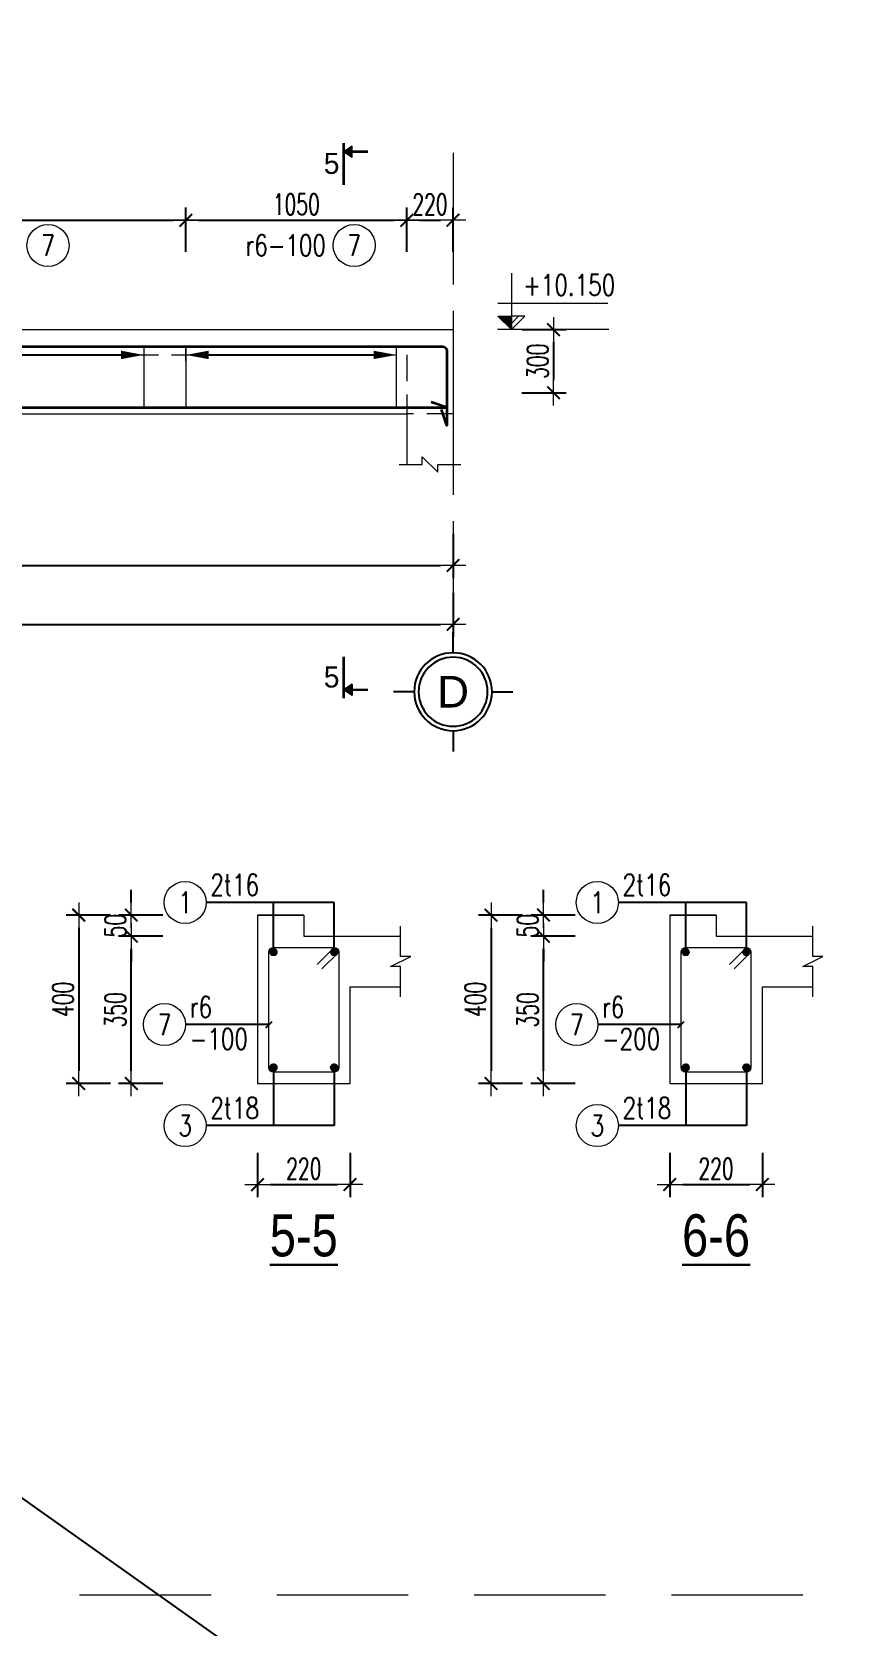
# Model space of a CAD drawing. Header units: millimetres. Extents: x -529861 to -223882, y -171969 to 61504.
# Drawn here: x -373098 to -369177, y -89836 to -82263 of the extents above; entities that cross this region are included whole.
import ezdxf
from ezdxf.enums import TextEntityAlignment as Align

# ---------------------------------------------------------------- set-up
doc = ezdxf.new("R2010")
doc.units = ezdxf.units.MM
doc.header["$LTSCALE"] = 5000
doc.linetypes.add('CENTER', pattern=[2, 1.25, -0.25, 0.25, -0.25])
doc.linetypes.add('HIDDEN', pattern=[0.375, 0.25, -0.125])
doc.layers.get('Defpoints').update_dxf_attribs({"color": 143})
for name, color, linetype, lineweight in [('dim', 8, 'Continuous', 18), ('kata_dim', 8, 'Continuous', 15), ('kata_grid', 8, 'CENTER', 5), ('kata_net khuat', 9, 'HIDDEN', 5), ('kata_net manh', 8, 'Continuous', 5), ('kata_net thay', 4, 'Continuous', 20), ('kata_text', 7, 'Continuous', 30), ('kata_thep chu', 1, 'Continuous', 35), ('kata_thep dai', 220, 'Continuous', 20), ('S-dims', 8, 'Continuous', 18)]:
    doc.layers.add(name, color=color, linetype=linetype, lineweight=lineweight)
doc.layers.add('KCS_Plotter', color=11, linetype='Continuous', plot=False)
doc.layers.add('text', color=255, linetype='Continuous')
doc.styles.add('AVANH', font='')
doc.styles.add('General text 1', font='')
doc.styles.add('kata_text', font='arial.ttf', dxfattribs={"width": 0.8})
doc.styles.add('vnsimpli', font='vnsimli.shx', dxfattribs={"width": 0.65})
doc.styles.get('AVANH').set_extended_font_data('.VnArialH')
doc.styles.get('General text 1').set_extended_font_data('.VnAvantH')
doc.dimstyles.new('kata_dim_20', dxfattribs={"dimscale": 20, "dimtxt": 2.5, "dimasz": 1.5, "dimexe": 1.5, "dimexo": 2.5, "dimtad": 1, "dimdec": 0, "dimzin": 0, "dimdsep": 46, "dimtxsty": 'vnsimpli', "dimblk": 'kata_block_ArchTick', "dimcen": 0.09, "dimdle": 1.2, "dimclrd": 8, "dimclre": 8, "dimclrt": 3, "dimadec": 0, "dimazin": 0, "dimtfac": 1, "dimtdec": 0, "dimtix": 1, "dimtofl": 0, "dimtmove": 0, "dimatfit": 3, "dimfxl": 3.75, "dimfxlon": 1, "dimtolj": 1, "dimtzin": 0, "dimarcsym": 0})
doc.dimstyles.new('kata_dim_40', dxfattribs={"dimscale": 40, "dimtxt": 2.5, "dimasz": 1.5, "dimexe": 1.5, "dimexo": 2.5, "dimtad": 1, "dimdec": 0, "dimzin": 0, "dimdsep": 46, "dimtxsty": 'vnsimpli', "dimblk": 'kata_block_ArchTick', "dimcen": 0.09, "dimdle": 1.2, "dimclrd": 8, "dimclre": 8, "dimclrt": 3, "dimadec": 0, "dimazin": 0, "dimtfac": 1, "dimtdec": 0, "dimtix": 1, "dimtofl": 0, "dimtmove": 0, "dimatfit": 3, "dimfxl": 3.75, "dimfxlon": 1, "dimtolj": 1, "dimtzin": 0, "dimarcsym": 0})
doc.dimstyles.new('kata_rai_thep', dxfattribs={"dimtxt": 2, "dimasz": 1, "dimexe": 0, "dimexo": 0, "dimtad": 1, "dimdec": 0, "dimzin": 12, "dimdsep": 46, "dimtxsty": 'kata_text', "dimblk": 'kata_block_RUNTIC', "dimcen": 0, "dimse1": 1, "dimse2": 1, "dimclrd": 6, "dimclre": 6, "dimclrt": 7, "dimadec": 0, "dimazin": 3, "dimtfac": 1, "dimtdec": 0, "dimtmove": 2, "dimatfit": 3, "dimldrblk": 'kata_block_LEADERTIC', "dimfxl": 1, "dimtolj": 1, "dimtzin": 0, "dimlwd": -1, "dimlwe": -1, "dimarcsym": 0})

# ---------------------------------------------------------------- blocks, each defined once
blk = doc.blocks.new('kata_block_ArchTick')
at = {"color": 8}
blk.add_line((1, 0), (-1, 0), dxfattribs=at)
at = {"color": 8, "const_width": 0.15}
blk.add_lwpolyline([(-0.5, -0.5), (0.5, 0.5)], dxfattribs=at)
blk = doc.blocks.new('*D701')
at = {"layer": 'Defpoints', "color": 0, "linetype": 'ByBlock', "ltscale": 1500, "transparency": 16777216}
for p in [(-371096.2312034661, -83157.40010638915), (-371316.2312034661, -83677.40010638915), (-371096.2312034661, -83677.40010638915)]:
    blk.add_point(p, dxfattribs=at)
at = {"layer": 'kata_dim', "color": 8, "linetype": 'ByBlock', "lineweight": -2, "ltscale": 1500, "transparency": 16777216}
for p, q in [((-371316.2312034661, -83307.40010638915), (-371316.2312034661, -83097.40010638915)), ((-371096.2312034661, -83307.40010638915), (-371096.2312034661, -83097.40010638915)), ((-371256.2312034661, -83157.40010638915), (-371156.2312034661, -83157.40010638915))]:
    blk.add_line(p, q, dxfattribs=at)
at = {"layer": 'kata_dim', "color": 8, "linetype": 'ByBlock', "lineweight": -2, "ltscale": 1500, "transparency": 16777216, "xscale": 60, "yscale": 60, "zscale": 60, "rotation": 180}
blk.add_blockref('kata_block_ArchTick', (-371316.2312034661, -83157.40010638915), dxfattribs=at)
at = {"layer": 'kata_dim', "color": 8, "linetype": 'ByBlock', "lineweight": -2, "ltscale": 1500, "transparency": 16777216, "xscale": 60, "yscale": 60, "zscale": 60}
blk.add_blockref('kata_block_ArchTick', (-371096.2312034661, -83157.40010638915), dxfattribs=at)
at = {"layer": 'kata_dim', "color": 3, "linetype": 'ByBlock', "ltscale": 1500, "transparency": 16777216, "insert": (-371206.2312034661, -83082.40010638915), "char_height": 100, "attachment_point": 5, "style": 'vnsimpli'}
blk.add_mtext('\\A1;220', dxfattribs=at)
blk = doc.blocks.new('*D703')
at = {"layer": 'Defpoints', "color": 0, "linetype": 'ByBlock', "ltscale": 1500, "transparency": 16777216}
for p in [(-372366.2312034661, -83157.40010638915), (-374276.2312034661, -83677.40010638915), (-372366.2312034661, -83677.40010638915)]:
    blk.add_point(p, dxfattribs=at)
at = {"layer": 'kata_dim', "color": 8, "linetype": 'ByBlock', "lineweight": -2, "ltscale": 1500, "transparency": 16777216}
for p, q in [((-374276.2312034661, -83307.40010638915), (-374276.2312034661, -83097.40010638915)), ((-372366.2312034661, -83307.40010638915), (-372366.2312034661, -83097.40010638915)), ((-374216.2312034661, -83157.40010638915), (-372426.2312034661, -83157.40010638915))]:
    blk.add_line(p, q, dxfattribs=at)
at = {"layer": 'kata_dim', "color": 8, "linetype": 'ByBlock', "lineweight": -2, "ltscale": 1500, "transparency": 16777216, "xscale": 60, "yscale": 60, "zscale": 60, "rotation": 180}
blk.add_blockref('kata_block_ArchTick', (-374276.2312034661, -83157.40010638915), dxfattribs=at)
at = {"layer": 'kata_dim', "color": 8, "linetype": 'ByBlock', "lineweight": -2, "ltscale": 1500, "transparency": 16777216, "xscale": 60, "yscale": 60, "zscale": 60}
blk.add_blockref('kata_block_ArchTick', (-372366.2312034661, -83157.40010638915), dxfattribs=at)
at = {"layer": 'kata_dim', "color": 3, "linetype": 'ByBlock', "ltscale": 1500, "transparency": 16777216, "insert": (-373321.2312034661, -83082.40010638915), "char_height": 100, "attachment_point": 5, "style": 'vnsimpli'}
blk.add_mtext('\\A1;1910', dxfattribs=at)
blk = doc.blocks.new('*D704')
at = {"layer": 'Defpoints', "color": 0, "linetype": 'ByBlock', "ltscale": 1500, "transparency": 16777216}
for p in [(-371316.2312034661, -83157.40010638915), (-372366.2312034661, -83677.40010638915), (-371316.2312034661, -83677.40010638915)]:
    blk.add_point(p, dxfattribs=at)
at = {"layer": 'kata_dim', "color": 8, "linetype": 'ByBlock', "lineweight": -2, "ltscale": 1500, "transparency": 16777216}
for p, q in [((-372366.2312034661, -83307.40010638915), (-372366.2312034661, -83097.40010638915)), ((-371316.2312034661, -83307.40010638915), (-371316.2312034661, -83097.40010638915)), ((-372306.2312034661, -83157.40010638915), (-371376.2312034661, -83157.40010638915))]:
    blk.add_line(p, q, dxfattribs=at)
at = {"layer": 'kata_dim', "color": 8, "linetype": 'ByBlock', "lineweight": -2, "ltscale": 1500, "transparency": 16777216, "xscale": 60, "yscale": 60, "zscale": 60, "rotation": 180}
blk.add_blockref('kata_block_ArchTick', (-372366.2312034661, -83157.40010638915), dxfattribs=at)
at = {"layer": 'kata_dim', "color": 8, "linetype": 'ByBlock', "lineweight": -2, "ltscale": 1500, "transparency": 16777216, "xscale": 60, "yscale": 60, "zscale": 60}
blk.add_blockref('kata_block_ArchTick', (-371316.2312034661, -83157.40010638915), dxfattribs=at)
at = {"layer": 'kata_dim', "color": 3, "linetype": 'ByBlock', "ltscale": 1500, "transparency": 16777216, "insert": (-371841.2312034661, -83082.40010638915), "char_height": 100, "attachment_point": 5, "style": 'vnsimpli'}
blk.add_mtext('\\A1;1050', dxfattribs=at)
blk = doc.blocks.new('*D705')
at = {"layer": 'Defpoints', "color": 0, "linetype": 'ByBlock', "ltscale": 1500, "transparency": 16777216}
for p in [(-370889.5815030155, -83677.40010638918), (-370889.5815030155, -83977.40010638918), (-370619.2535190392, -83977.40010638918)]:
    blk.add_point(p, dxfattribs=at)
at = {"layer": 'kata_dim', "color": 8, "linetype": 'ByBlock', "lineweight": -2, "ltscale": 1500, "transparency": 16777216}
for p, q in [((-370769.2535190392, -83677.40010638918), (-370559.2535190392, -83677.40010638918)), ((-370619.2535190392, -83737.40010638918), (-370619.2535190392, -83917.40010638918)), ((-370769.2535190392, -83977.40010638918), (-370559.2535190392, -83977.40010638918))]:
    blk.add_line(p, q, dxfattribs=at)
at = {"layer": 'kata_dim', "color": 8, "linetype": 'ByBlock', "lineweight": -2, "ltscale": 1500, "transparency": 16777216, "xscale": 60, "yscale": 60, "zscale": 60}
for p, rotation in [((-370619.2535190392, -83677.40010638918), 90), ((-370619.2535190392, -83977.40010638918), 270)]:
    blk.add_blockref('kata_block_ArchTick', p, dxfattribs=dict(at, rotation=rotation))
at = {"layer": 'kata_dim', "color": 3, "linetype": 'ByBlock', "ltscale": 1500, "transparency": 16777216, "insert": (-370694.2535190391, -83827.40010638905), "char_height": 100, "attachment_point": 5, "rotation": 90, "style": 'vnsimpli'}
blk.add_mtext('\\A1;300', dxfattribs=at)
blk = doc.blocks.new('kata_block_CT')
at = {"layer": 'S-dims', "linetype": 'ByBlock', "ltscale": 1500}
blk.add_hatch(color=256, dxfattribs=at).paths.add_polyline_path([(-1.818989403545856e-12, 1.596954857557193), (-1.612010908635057, 1.596954857557193), (-1.818989403545856e-12, -4.547473508864641e-13)])
h = blk.add_hatch(dxfattribs=at)
h.set_pattern_fill('ANSI31', color=256, scale=1.406250541793835, style=0)
h.set_pattern_definition([(45.00000000000001, (-1.818989403545856e-12, 5.002220859751105e-12), (-3.157122508925225, 3.157122508925225), [])])
h.paths.add_polyline_path([(-1.818989403545856e-12, 1.596954857557193), (-1.818989403545856e-12, -4.547473508864641e-13), (1.612010908922457, 1.596954857557193)])
for p, q in [((-1.592704896860596, 3.140833880479022), (11.46947077315235, 3.140833880479022)), ((11.56125648125999, 5.002220859751105e-12), (-1.638695725139769, 5.002220859751105e-12))]:
    blk.add_line(p, q, dxfattribs=at)
for points in [[(-1.818989403545856e-12, 6.694950748643805), (-1.818989403545856e-12, -4.547473508864641e-13)], [(-1.818989403545856e-12, -4.547473508864641e-13), (-1.612010908635057, 1.596954857557193), (-1.818989403545856e-12, 1.596954857557193)], [(-1.818989403545856e-12, -4.547473508864641e-13), (1.612010908922457, 1.596954857557193), (-1.818989403545856e-12, 1.596954857557193)]]:
    blk.add_lwpolyline(points, dxfattribs=at)
at = {"layer": 'S-dims', "color": 3, "style": 'vnsimpli', "width": 0.75}
blk.add_attdef('CT', (1.409564409344966, 4.068271311703484), '', height=2.5, dxfattribs=at)
blk = doc.blocks.new('*D707')
at = {"layer": 'Defpoints', "color": 0, "linetype": 'ByBlock', "ltscale": 1500, "transparency": 16777216}
for p in [(-381796.2312034661, -84077.40010638915), (-371096.2312034661, -84118.59873695062), (-371096.2312034661, -85077.40010638915)]:
    blk.add_point(p, dxfattribs=at)
at = {"layer": 'kata_dim', "color": 8, "linetype": 'ByBlock', "lineweight": -2, "ltscale": 1500, "transparency": 16777216}
for p, q in [((-381796.2312034661, -84927.40010638915), (-381796.2312034661, -85137.40010638915)), ((-371096.2312034661, -84927.40010638915), (-371096.2312034661, -85137.40010638915)), ((-381736.2312034661, -85077.40010638915), (-371156.2312034661, -85077.40010638915))]:
    blk.add_line(p, q, dxfattribs=at)
at = {"layer": 'kata_dim', "color": 8, "linetype": 'ByBlock', "lineweight": -2, "ltscale": 1500, "transparency": 16777216, "xscale": 60, "yscale": 60, "zscale": 60, "rotation": 180}
blk.add_blockref('kata_block_ArchTick', (-381796.2312034661, -85077.40010638915), dxfattribs=at)
at = {"layer": 'kata_dim', "color": 8, "linetype": 'ByBlock', "lineweight": -2, "ltscale": 1500, "transparency": 16777216, "xscale": 60, "yscale": 60, "zscale": 60}
blk.add_blockref('kata_block_ArchTick', (-371096.2312034661, -85077.40010638915), dxfattribs=at)
at = {"layer": 'kata_dim', "color": 3, "linetype": 'ByBlock', "ltscale": 1500, "transparency": 16777216, "insert": (-376446.2312034661, -85002.40010638915), "char_height": 100, "attachment_point": 5, "style": 'vnsimpli'}
blk.add_mtext('\\A1;10700', dxfattribs=at)
blk = doc.blocks.new('*D711')
at = {"layer": 'Defpoints', "color": 0, "linetype": 'ByBlock', "ltscale": 1500, "transparency": 16777216}
for p in [(-375436.2312034661, -84077.40010638915), (-371096.2312034661, -84150.02078368522), (-371096.2312034661, -84797.40010638915)]:
    blk.add_point(p, dxfattribs=at)
at = {"layer": 'kata_dim', "color": 8, "linetype": 'ByBlock', "lineweight": -2, "ltscale": 1500, "transparency": 16777216}
for p, q in [((-375436.2312034661, -84647.40010638915), (-375436.2312034661, -84857.40010638915)), ((-371096.2312034661, -84647.40010638915), (-371096.2312034661, -84857.40010638915)), ((-375376.2312034661, -84797.40010638915), (-371156.2312034661, -84797.40010638915))]:
    blk.add_line(p, q, dxfattribs=at)
at = {"layer": 'kata_dim', "color": 8, "linetype": 'ByBlock', "lineweight": -2, "ltscale": 1500, "transparency": 16777216, "xscale": 60, "yscale": 60, "zscale": 60, "rotation": 180}
blk.add_blockref('kata_block_ArchTick', (-375436.2312034661, -84797.40010638915), dxfattribs=at)
at = {"layer": 'kata_dim', "color": 8, "linetype": 'ByBlock', "lineweight": -2, "ltscale": 1500, "transparency": 16777216, "xscale": 60, "yscale": 60, "zscale": 60}
blk.add_blockref('kata_block_ArchTick', (-371096.2312034661, -84797.40010638915), dxfattribs=at)
at = {"layer": 'kata_dim', "color": 3, "linetype": 'ByBlock', "ltscale": 1500, "transparency": 16777216, "insert": (-373266.2312034661, -84722.40010638915), "char_height": 100, "attachment_point": 5, "style": 'vnsimpli'}
blk.add_mtext('\\A1;4340', dxfattribs=at)
blk = doc.blocks.new('kata_block_GRID')
at = {"layer": 'dim', "color": 250, "linetype": 'Continuous', "lineweight": -3}
for p, q in [((-0.003069858671185699, 4.621936058582317), (-0.003069858671185699, 7.082257742461767)), ((-4.628075776428378, -0.003069858671263859), (-7.088397460513452, -0.003069858671263859)), ((4.633360719258999, -0.003069858729762842), (7.093682403344044, -0.003069858729762842)), ((-0.003069858729507047, -4.62807577604141), (-0.003069858729507047, -7.088397459920852))]:
    blk.add_line(p, q, dxfattribs=at)
at = {"layer": 'dim', "color": 250, "linetype": 'Continuous', "lineweight": -3, "extrusion": (0, 0, -1)}
blk.add_ellipse((-0.003069858729507047, -0.003069858729762842), major_axis=(-4.625005843929168, 0.0008261058644820616), ratio=0.9999999999162872, start_param=3.141414036333157, end_param=9.424599343512742, dxfattribs=at)
at = {"layer": 'dim', "color": 9, "linetype": 'Continuous', "lineweight": -3, "extrusion": (0, 0, -0.9999999999999999)}
blk.add_ellipse((-0.003069858729507047, -0.003069858729762842), major_axis=(-4.09891770926371, 0.00306985872976267), ratio=0.99999999991626, start_param=3.140843709996926, end_param=9.424029017176512, dxfattribs=at)
at = {"layer": 'text', "color": 33, "style": 'AVANH'}
blk.add_attdef('GRID', text='', height=3.75, dxfattribs=at).set_placement((0, 0), align=Align.MIDDLE)
blk = doc.blocks.new('kata_block_RUNTIC')
at = {"layer": 'kata_dim', "color": 6}
blk.add_line((0, 0.75), (0, -0.75), dxfattribs=at)
blk.add_lwpolyline([(0, 0, 0, 1, 0), (-2.69999999999709, 0, 1, 1, 0)], format="xyseb", dxfattribs=at)
blk = doc.blocks.new('*D719')
at = {"layer": 'Defpoints', "color": 6, "linetype": 'ByBlock', "ltscale": 1500, "transparency": 16777216}
blk.add_line((-374036.2312034661, -83797.40010638915), (-372606.2312034661, -83797.40010638915), dxfattribs=at)
at = {"layer": 'Defpoints', "color": 0, "linetype": 'ByBlock', "ltscale": 1500, "transparency": 16777216}
for p in [(-374076.2312034661, -83797.40010638915), (-372566.2312034661, -83797.40010638915), (-372566.2312034661, -83797.40010638915)]:
    blk.add_point(p, dxfattribs=at)
at = {"layer": 'Defpoints', "color": 6, "linetype": 'ByBlock', "ltscale": 1500, "transparency": 16777216, "xscale": 40, "yscale": 40, "zscale": 40, "rotation": 180}
blk.add_blockref('kata_block_RUNTIC', (-374076.2312034661, -83797.40010638915), dxfattribs=at)
at = {"layer": 'Defpoints', "color": 6, "linetype": 'ByBlock', "ltscale": 1500, "transparency": 16777216, "xscale": 40, "yscale": 40, "zscale": 40}
blk.add_blockref('kata_block_RUNTIC', (-372566.2312034661, -83797.40010638915), dxfattribs=at)
blk = doc.blocks.new('kata_block_LEADERTIC')
at = {"layer": 'kata_dim', "color": 6}
blk.add_lwpolyline([(0, 0, 0, 1, 0), (-2.69999999999709, 0, 1, 1, 0)], format="xyseb", dxfattribs=at)
blk = doc.blocks.new('*D720')
at = {"layer": 'Defpoints', "color": 6, "linetype": 'ByBlock', "ltscale": 1500, "transparency": 16777216}
blk.add_line((-372326.2312034661, -83797.40010638915), (-371406.2312034661, -83797.40010638915), dxfattribs=at)
at = {"layer": 'Defpoints', "color": 0, "linetype": 'ByBlock', "ltscale": 1500, "transparency": 16777216}
for p in [(-372366.2312034661, -83797.40010638915), (-371366.2312034661, -83797.40010638915), (-371366.2312034661, -83797.40010638915)]:
    blk.add_point(p, dxfattribs=at)
at = {"layer": 'Defpoints', "color": 6, "linetype": 'ByBlock', "ltscale": 1500, "transparency": 16777216, "xscale": 40, "yscale": 40, "zscale": 40, "rotation": 180}
blk.add_blockref('kata_block_RUNTIC', (-372366.2312034661, -83797.40010638915), dxfattribs=at)
at = {"layer": 'Defpoints', "color": 6, "linetype": 'ByBlock', "ltscale": 1500, "transparency": 16777216, "xscale": 40, "yscale": 40, "zscale": 40}
blk.add_blockref('kata_block_RUNTIC', (-371366.2312034661, -83797.40010638915), dxfattribs=at)
blk = doc.blocks.new('*D723')
at = {"layer": 'Defpoints', "color": 0, "linetype": 'ByBlock', "ltscale": 1500, "transparency": 16777216}
for p in [(-372025.6317099426, -87258.59518464825), (-371585.6317099426, -87258.59518464825), (-371585.6317099426, -87738.59518464825)]:
    blk.add_point(p, dxfattribs=at)
at = {"layer": 'kata_dim', "color": 8, "linetype": 'ByBlock', "lineweight": -2, "ltscale": 1500, "transparency": 16777216}
for p, q in [((-372025.6317099426, -87588.59518464825), (-372025.6317099426, -87798.59518464825)), ((-371585.6317099426, -87588.59518464825), (-371585.6317099426, -87798.59518464825)), ((-371965.6317099426, -87738.59518464825), (-371645.6317099426, -87738.59518464825))]:
    blk.add_line(p, q, dxfattribs=at)
at = {"layer": 'kata_dim', "color": 8, "linetype": 'ByBlock', "lineweight": -2, "ltscale": 1500, "transparency": 16777216, "xscale": 60, "yscale": 60, "zscale": 60, "rotation": 180}
blk.add_blockref('kata_block_ArchTick', (-372025.6317099426, -87738.59518464825), dxfattribs=at)
at = {"layer": 'kata_dim', "color": 8, "linetype": 'ByBlock', "lineweight": -2, "ltscale": 1500, "transparency": 16777216, "xscale": 60, "yscale": 60, "zscale": 60}
blk.add_blockref('kata_block_ArchTick', (-371585.6317099426, -87738.59518464825), dxfattribs=at)
at = {"layer": 'kata_dim', "color": 3, "linetype": 'ByBlock', "ltscale": 1500, "transparency": 16777216, "insert": (-371805.6317099426, -87663.59518464825), "char_height": 100, "attachment_point": 5, "style": 'vnsimpli'}
blk.add_mtext('\\A1;220', dxfattribs=at)
blk = doc.blocks.new('kata_block_TD')
at = {"color": 6, "linetype": 'ByBlock', "lineweight": -2, "style": 'kata_text', "width": 0.8}
blk.add_attdef('SECTDET2', text='', height=5, dxfattribs=at).set_placement((0, 7.970649532882817), align=Align.CENTER)
at = {"color": 0, "linetype": 'ByBlock', "lineweight": -2, "style": 'kata_text', "width": 0.8}
blk.add_attdef('SECTDET1', text='', height=5, dxfattribs=at).set_placement((0, 1.470649532882817), align=Align.CENTER)
blk = doc.blocks.new('*D724')
at = {"layer": 'Defpoints', "color": 0, "linetype": 'ByBlock', "ltscale": 1500, "transparency": 16777216}
for p in [(-372625.6317099442, -86558.59518464828), (-372025.6317099427, -86558.59518464828), (-372025.6317099427, -87258.59518464828)]:
    blk.add_point(p, dxfattribs=at)
at = {"layer": 'kata_dim', "color": 8, "linetype": 'ByBlock', "lineweight": -2, "ltscale": 1500, "transparency": 16777216}
for p, q in [((-372475.6317099442, -86558.59518464828), (-372685.6317099442, -86558.59518464828)), ((-372625.6317099442, -87198.59518464828), (-372625.6317099442, -86618.59518464828)), ((-372475.6317099442, -87258.59518464828), (-372685.6317099442, -87258.59518464828))]:
    blk.add_line(p, q, dxfattribs=at)
at = {"layer": 'kata_dim', "color": 8, "linetype": 'ByBlock', "lineweight": -2, "ltscale": 1500, "transparency": 16777216, "xscale": 60, "yscale": 60, "zscale": 60}
for p, rotation in [((-372625.6317099442, -86558.59518464828), 90), ((-372625.6317099442, -87258.59518464828), 270)]:
    blk.add_blockref('kata_block_ArchTick', p, dxfattribs=dict(at, rotation=rotation))
at = {"layer": 'kata_dim', "color": 3, "linetype": 'ByBlock', "ltscale": 1500, "transparency": 16777216, "insert": (-372700.6317099442, -86908.59518464815), "char_height": 100, "attachment_point": 5, "rotation": 90, "style": 'vnsimpli'}
blk.add_mtext('\\A1;350', dxfattribs=at)
blk = doc.blocks.new('kata_block_THEP')
at = {"layer": 'kata_thep chu', "color": 0}
for p, q in [((-0.5, 0), (0.5, 0)), ((-0.3535533905960619, 0.353553390592424), (0.3535533905960619, -0.353553390592424)), ((0.3535533905960619, 0.353553390592424), (-0.3535533905960619, -0.353553390592424)), ((0, 0.5), (0, -0.5))]:
    blk.add_line(p, q, dxfattribs=at)
at = {"layer": 'kata_thep chu', "color": 0, "const_width": 0.08333333333333334}
blk.add_lwpolyline([(-0.5, -1.818989403545856e-12, 1), (0.5000000000145519, -1.818989403545856e-12, 1), (-0.5, -1.818989403545856e-12, 1)], format="xyb", dxfattribs=at)
blk = doc.blocks.new('*U68')
blk.add_circle((-2.5, 0), 2.5)
at = {"layer": 'kata_text', "color": 3, "style": 'vnsimpli', "width": 0.75}
blk.add_attdef('DK1', (0.5, 0.8455043070534884), '', height=2.5, dxfattribs=at)
at = {"layer": 'kata_text', "color": 7, "style": 'vnsimpli', "width": 0.75}
blk.add_attdef('SH2', text='', height=2.5, dxfattribs=at).set_placement((-2.5, 0), align=Align.MIDDLE)
blk = doc.blocks.new('*U70')
blk.add_circle((-2.5, 0), 2.5)
at = {"layer": 'kata_text', "color": 3, "style": 'vnsimpli', "width": 0.75}
for tag, p in [('DK1', (0.5, 0.8455043070534884)), ('KC1', (0.5, -2.972544307831413))]:
    blk.add_attdef(tag, p, '', height=2.5, dxfattribs=at)
at = {"layer": 'kata_text', "color": 7, "style": 'vnsimpli', "width": 0.75}
blk.add_attdef('SH2', text='', height=2.5, dxfattribs=at).set_placement((-2.5, 0), align=Align.MIDDLE)
blk = doc.blocks.new('*U87')
blk.add_circle((2.5, 0), 2.5)
at = {"layer": 'kata_text', "color": 3, "style": 'vnsimpli', "width": 0.75}
blk.add_attdef('DKKC2', text='', height=2.5, dxfattribs=at).set_placement((-0.85, -1.249999999999998), align=Align.RIGHT)
at = {"layer": 'kata_text', "color": 7, "style": 'vnsimpli', "width": 0.75}
blk.add_attdef('SH3', text='', height=2.5, dxfattribs=at).set_placement((2.5, 0), align=Align.MIDDLE)
blk = doc.blocks.new('kata_block_SECBAL')
blk.add_hatch(color=2).paths.add_polyline_path([(0.9949950774395511, 3.806026766437923), (4.639423423213884e-07, 3.133625387334772), (0.9949950774395511, 2.46122400823162)])
at = {"color": 2}
for p, q in [((0.9949950774395511, 3.806026766437923), (4.639423423213884e-07, 3.133625387334772)), ((0.9949950774395511, 2.46122400823162), (0.9949950774395511, 3.806026766437923)), ((0.9949950774395511, 2.46122400823162), (4.639423423213884e-07, 3.133625387334772))]:
    blk.add_line(p, q, dxfattribs=at)
at = {"color": 2, "const_width": 0.3}
for points in [[(4.639423423213884e-07, -0.8013114999549362), (4.639423423213884e-07, 4.158454357098053)], [(0.9949950774395511, 3.133625387334772), (2.888094267825096, 3.133625387334772)]]:
    blk.add_lwpolyline(points, dxfattribs=at)
at = {"color": 2, "linetype": 'ByBlock', "lineweight": -2, "style": 'General text 1'}
blk.add_attdef('DETAIL', text='', height=2.5, dxfattribs=at).set_placement((-0.4999587343882013, 1.749873724336794), align=Align.MIDDLE_RIGHT)
blk = doc.blocks.new('*U88')
blk.add_hatch(color=2).paths.add_polyline_path([(0.9949950774395503, -0.4488839092948065), (4.639423418238154e-07, 0.2235174698083453), (0.9949950774395507, 0.8959188489114962)])
at = {"color": 2}
for p, q in [((0.9949950774395507, 0.8959188489114962), (4.639423418238154e-07, 0.2235174698083453)), ((0.9949950774395503, -0.4488839092948065), (4.639423418238154e-07, 0.2235174698083453)), ((0.9949950774395507, 0.8959188489114962), (0.9949950774395503, -0.4488839092948065))]:
    blk.add_line(p, q, dxfattribs=at)
at = {"color": 2, "const_width": 0.3}
for points in [[(4.639423431694138e-07, 4.158454357098053), (4.63942341473363e-07, -0.8013114999549362)], [(0.9949950774395505, 0.2235174698083449), (2.888094267825096, 0.2235174698083444)]]:
    blk.add_lwpolyline(points, dxfattribs=at)
at = {"color": 2, "linetype": 'ByBlock', "lineweight": -2, "style": 'General text 1'}
blk.add_attdef('DETAIL', text='', height=2.5, dxfattribs=at).set_placement((-0.4999587343882013, 1.749873724336794), align=Align.MIDDLE_RIGHT)
blk = doc.blocks.new('*D739')
at = {"layer": 'Defpoints', "color": 0, "linetype": 'ByBlock', "ltscale": 1500, "transparency": 16777216}
for p in [(-372625.6317099443, -86458.59518464828), (-372025.6317099427, -86458.59518464828), (-372025.6317099427, -86558.59518464828)]:
    blk.add_point(p, dxfattribs=at)
at = {"layer": 'kata_dim', "color": 8, "linetype": 'ByBlock', "lineweight": -2, "ltscale": 1500, "transparency": 16777216}
for p, q in [((-372625.6317099443, -86398.59518464828), (-372625.6317099443, -86338.59518464828)), ((-372475.6317099443, -86458.59518464828), (-372685.6317099443, -86458.59518464828)), ((-372475.6317099443, -86558.59518464828), (-372685.6317099443, -86558.59518464828)), ((-372625.6317099443, -86618.59518464828), (-372625.6317099443, -86678.59518464828))]:
    blk.add_line(p, q, dxfattribs=at)
at = {"layer": 'kata_dim', "color": 8, "linetype": 'ByBlock', "lineweight": -2, "ltscale": 1500, "transparency": 16777216, "xscale": 60, "yscale": 60, "zscale": 60}
for p, rotation in [((-372625.6317099443, -86458.59518464828), 270), ((-372625.6317099443, -86558.59518464828), 90)]:
    blk.add_blockref('kata_block_ArchTick', p, dxfattribs=dict(at, rotation=rotation))
at = {"layer": 'kata_dim', "color": 3, "linetype": 'ByBlock', "ltscale": 1500, "transparency": 16777216, "insert": (-372700.6317099443, -86508.59518464815), "char_height": 100, "attachment_point": 5, "rotation": 90, "style": 'vnsimpli'}
blk.add_mtext('\\A1;50', dxfattribs=at)
blk = doc.blocks.new('*D740')
at = {"layer": 'Defpoints', "color": 0, "linetype": 'ByBlock', "ltscale": 1500, "transparency": 16777216}
for p in [(-372025.6317099427, -86458.59518464828), (-372874.7981080114, -87258.59518464828), (-372025.6317099427, -87258.59518464828)]:
    blk.add_point(p, dxfattribs=at)
at = {"layer": 'kata_dim', "color": 8, "linetype": 'ByBlock', "lineweight": -2, "ltscale": 1500, "transparency": 16777216}
for p, q in [((-372724.7981080114, -86458.59518464828), (-372934.7981080114, -86458.59518464828)), ((-372874.7981080114, -86518.59518464828), (-372874.7981080114, -87198.59518464828)), ((-372724.7981080114, -87258.59518464828), (-372934.7981080114, -87258.59518464828))]:
    blk.add_line(p, q, dxfattribs=at)
at = {"layer": 'kata_dim', "color": 8, "linetype": 'ByBlock', "lineweight": -2, "ltscale": 1500, "transparency": 16777216, "xscale": 60, "yscale": 60, "zscale": 60}
for p, rotation in [((-372874.7981080114, -86458.59518464828), 90), ((-372874.7981080114, -87258.59518464828), 270)]:
    blk.add_blockref('kata_block_ArchTick', p, dxfattribs=dict(at, rotation=rotation))
at = {"layer": 'kata_dim', "color": 3, "linetype": 'ByBlock', "ltscale": 1500, "transparency": 16777216, "insert": (-372949.7981080113, -86858.59518464815), "char_height": 100, "attachment_point": 5, "rotation": 90, "style": 'vnsimpli'}
blk.add_mtext('\\A1;400', dxfattribs=at)
blk = doc.blocks.new('*D741')
at = {"layer": 'Defpoints', "color": 0, "linetype": 'ByBlock', "ltscale": 1500, "transparency": 16777216}
for p in [(-370066.8237724465, -87258.59518464825), (-369626.8237724465, -87258.59518464825), (-369626.8237724465, -87738.59518464825)]:
    blk.add_point(p, dxfattribs=at)
at = {"layer": 'kata_dim', "color": 8, "linetype": 'ByBlock', "lineweight": -2, "ltscale": 1500, "transparency": 16777216}
for p, q in [((-370066.8237724465, -87588.59518464825), (-370066.8237724465, -87798.59518464825)), ((-369626.8237724465, -87588.59518464825), (-369626.8237724465, -87798.59518464825)), ((-370006.8237724465, -87738.59518464825), (-369686.8237724465, -87738.59518464825))]:
    blk.add_line(p, q, dxfattribs=at)
at = {"layer": 'kata_dim', "color": 8, "linetype": 'ByBlock', "lineweight": -2, "ltscale": 1500, "transparency": 16777216, "xscale": 60, "yscale": 60, "zscale": 60, "rotation": 180}
blk.add_blockref('kata_block_ArchTick', (-370066.8237724465, -87738.59518464825), dxfattribs=at)
at = {"layer": 'kata_dim', "color": 8, "linetype": 'ByBlock', "lineweight": -2, "ltscale": 1500, "transparency": 16777216, "xscale": 60, "yscale": 60, "zscale": 60}
blk.add_blockref('kata_block_ArchTick', (-369626.8237724465, -87738.59518464825), dxfattribs=at)
at = {"layer": 'kata_dim', "color": 3, "linetype": 'ByBlock', "ltscale": 1500, "transparency": 16777216, "insert": (-369846.8237724465, -87663.59518464825), "char_height": 100, "attachment_point": 5, "style": 'vnsimpli'}
blk.add_mtext('\\A1;220', dxfattribs=at)
blk = doc.blocks.new('*D742')
at = {"layer": 'Defpoints', "color": 0, "linetype": 'ByBlock', "ltscale": 1500, "transparency": 16777216}
for p in [(-370666.8237724484, -86558.59518464828), (-370066.8237724466, -86558.59518464828), (-370066.8237724466, -87258.59518464828)]:
    blk.add_point(p, dxfattribs=at)
at = {"layer": 'kata_dim', "color": 8, "linetype": 'ByBlock', "lineweight": -2, "ltscale": 1500, "transparency": 16777216}
for p, q in [((-370516.8237724484, -86558.59518464828), (-370726.8237724484, -86558.59518464828)), ((-370666.8237724484, -87198.59518464828), (-370666.8237724484, -86618.59518464828)), ((-370516.8237724484, -87258.59518464828), (-370726.8237724484, -87258.59518464828))]:
    blk.add_line(p, q, dxfattribs=at)
at = {"layer": 'kata_dim', "color": 8, "linetype": 'ByBlock', "lineweight": -2, "ltscale": 1500, "transparency": 16777216, "xscale": 60, "yscale": 60, "zscale": 60}
for p, rotation in [((-370666.8237724484, -86558.59518464828), 90), ((-370666.8237724484, -87258.59518464828), 270)]:
    blk.add_blockref('kata_block_ArchTick', p, dxfattribs=dict(at, rotation=rotation))
at = {"layer": 'kata_dim', "color": 3, "linetype": 'ByBlock', "ltscale": 1500, "transparency": 16777216, "insert": (-370741.8237724483, -86908.59518464815), "char_height": 100, "attachment_point": 5, "rotation": 90, "style": 'vnsimpli'}
blk.add_mtext('\\A1;350', dxfattribs=at)
blk = doc.blocks.new('*D743')
at = {"layer": 'Defpoints', "color": 0, "linetype": 'ByBlock', "ltscale": 1500, "transparency": 16777216}
for p in [(-370666.8237724485, -86458.59518464828), (-370066.8237724466, -86458.59518464828), (-370066.8237724466, -86558.59518464828)]:
    blk.add_point(p, dxfattribs=at)
at = {"layer": 'kata_dim', "color": 8, "linetype": 'ByBlock', "lineweight": -2, "ltscale": 1500, "transparency": 16777216}
for p, q in [((-370666.8237724485, -86398.59518464828), (-370666.8237724485, -86338.59518464828)), ((-370516.8237724485, -86458.59518464828), (-370726.8237724485, -86458.59518464828)), ((-370516.8237724485, -86558.59518464828), (-370726.8237724485, -86558.59518464828)), ((-370666.8237724485, -86618.59518464828), (-370666.8237724485, -86678.59518464828))]:
    blk.add_line(p, q, dxfattribs=at)
at = {"layer": 'kata_dim', "color": 8, "linetype": 'ByBlock', "lineweight": -2, "ltscale": 1500, "transparency": 16777216, "xscale": 60, "yscale": 60, "zscale": 60}
for p, rotation in [((-370666.8237724485, -86458.59518464828), 270), ((-370666.8237724485, -86558.59518464828), 90)]:
    blk.add_blockref('kata_block_ArchTick', p, dxfattribs=dict(at, rotation=rotation))
at = {"layer": 'kata_dim', "color": 3, "linetype": 'ByBlock', "ltscale": 1500, "transparency": 16777216, "insert": (-370741.8237724485, -86508.59518464815), "char_height": 100, "attachment_point": 5, "rotation": 90, "style": 'vnsimpli'}
blk.add_mtext('\\A1;50', dxfattribs=at)
blk = doc.blocks.new('*D744')
at = {"layer": 'Defpoints', "color": 0, "linetype": 'ByBlock', "ltscale": 1500, "transparency": 16777216}
for p in [(-370066.8237724466, -86458.59518464828), (-370915.9901705155, -87258.59518464828), (-370066.8237724466, -87258.59518464828)]:
    blk.add_point(p, dxfattribs=at)
at = {"layer": 'kata_dim', "color": 8, "linetype": 'ByBlock', "lineweight": -2, "ltscale": 1500, "transparency": 16777216}
for p, q in [((-370765.9901705155, -86458.59518464828), (-370975.9901705155, -86458.59518464828)), ((-370915.9901705155, -86518.59518464828), (-370915.9901705155, -87198.59518464828)), ((-370765.9901705155, -87258.59518464828), (-370975.9901705155, -87258.59518464828))]:
    blk.add_line(p, q, dxfattribs=at)
at = {"layer": 'kata_dim', "color": 8, "linetype": 'ByBlock', "lineweight": -2, "ltscale": 1500, "transparency": 16777216, "xscale": 60, "yscale": 60, "zscale": 60}
for p, rotation in [((-370915.9901705155, -86458.59518464828), 90), ((-370915.9901705155, -87258.59518464828), 270)]:
    blk.add_blockref('kata_block_ArchTick', p, dxfattribs=dict(at, rotation=rotation))
at = {"layer": 'kata_dim', "color": 3, "linetype": 'ByBlock', "ltscale": 1500, "transparency": 16777216, "insert": (-370990.9901705155, -86858.59518464815), "char_height": 100, "attachment_point": 5, "rotation": 90, "style": 'vnsimpli'}
blk.add_mtext('\\A1;400', dxfattribs=at)

msp = doc.modelspace()

# ---------------------------------------------------------------- linework, layer by layer
at = {"layer": 'kata_dim', "linetype": 'ByBlock', "ltscale": 1500}
msp.add_lwpolyline([(-371352.8978701328, -84317.40010638915), (-371242.8978701328, -84317.40010638915), (-371242.8978701328, -84280.73343972249), (-371169.5645367994, -84354.06677305583), (-371169.5645367994, -84317.40010638918), (-371059.5645367994, -84317.40010638915)], dxfattribs=at)
at = {"layer": 'kata_grid', "ltscale": 0.1}
msp.add_line((-371096.2312034661, -82837.40010638915), (-371096.2312034661, -85117.40010638915), dxfattribs=at)
at = {"layer": 'kata_net khuat', "ltscale": 0.1}
for p, q in [((-371316.2312034661, -83677.40010638915), (-371176.2312034661, -83677.40010638915)), ((-371096.2312034661, -84077.40010638915), (-371316.2312034661, -84077.40010638915))]:
    msp.add_line(p, q, dxfattribs=at)
at = {"layer": 'kata_net khuat', "ltscale": 0.5}
msp.add_line((-382246.5114623202, -89687.76846632666), (-364984.0113273715, -89687.76846632666), dxfattribs=at)
at = {"layer": 'kata_net khuat', "ltscale": 0.1}
msp.add_lwpolyline([(-375246.2312034661, -84077.40010638915), (-375246.2312034661, -83797.40010638915), (-371316.2312034661, -83797.40010638915), (-371316.2312034661, -84077.40010638915)], dxfattribs=at)
at = {"layer": 'kata_net manh', "linetype": 'ByBlock', "ltscale": 1500}
for points in [[(-371345.6317099426, -86846.59518464825), (-371345.6317099426, -86702.59518464825), (-371393.6317099426, -86702.59518464825), (-371297.6317099426, -86654.59518464825), (-371345.6317099426, -86654.59518464825), (-371345.6317099426, -86510.59518464825)], [(-369386.8237724465, -86846.59518464825), (-369386.8237724465, -86702.59518464825), (-369434.8237724465, -86702.59518464825), (-369338.8237724465, -86654.59518464825), (-369386.8237724465, -86654.59518464825), (-369386.8237724465, -86510.59518464825)]]:
    msp.add_lwpolyline(points, dxfattribs=at)
at = {"layer": 'kata_net thay', "linetype": 'ByBlock', "ltscale": 1500}
for points in [[(-375326.2312034661, -83437.40010638915), (-375326.2312034661, -83677.40010638915), (-371096.2312034661, -83677.40010638915), (-371096.2312034661, -84077.40010638915), (-371096.2312034661, -84077.40010638915), (-371096.2312034661, -84317.40010638915)], [(-375146.2312034661, -84317.40010638915), (-375146.2312034661, -84077.40010638915), (-371316.2312034661, -84077.40010638915), (-371316.2312034661, -84317.40010638915)], [(-372025.6317099426, -86458.59518464825), (-371805.6317099426, -86458.59518464825), (-371805.6317099426, -86558.59518464825), (-371345.6317099426, -86558.59518464825)], [(-371805.6317099426, -86458.59518464825), (-372025.6317099426, -86458.59518464825), (-372025.6317099426, -87258.59518464825), (-371585.6317099426, -87258.59518464825), (-371585.6317099426, -86798.59518464825), (-371345.6317099426, -86798.59518464825)], [(-369846.8237724465, -86458.59518464825), (-370066.8237724465, -86458.59518464825), (-370066.8237724465, -87258.59518464825), (-369626.8237724465, -87258.59518464825), (-369626.8237724465, -86798.59518464825), (-369386.8237724465, -86798.59518464825)], [(-370066.8237724465, -86458.59518464825), (-369846.8237724465, -86458.59518464825), (-369846.8237724465, -86558.59518464825), (-369386.8237724465, -86558.59518464825)]]:
    msp.add_lwpolyline(points, dxfattribs=at)
at = {"layer": 'kata_thep chu', "linetype": 'ByBlock', "ltscale": 1500}
msp.add_lwpolyline([(-381741.2312034661, -83957.40010638915), (-381766.2312034661, -84032.40010638915), (-381766.2312034661, -83777.40010638915, -0.414213562), (-381746.2312034661, -83757.40010638915), (-371146.2312034661, -83757.40010638915, -0.414213562), (-371126.2312034661, -83777.40010638915), (-371126.2312034661, -84132.40010638915), (-371151.2312034661, -84057.40010638915)], format="xyb", dxfattribs=at)
msp.add_lwpolyline([(-375452.4520954832, -84022.40010638915), (-375527.4520954832, -84047.40010638915), (-371126.2312034661, -84047.40010638915), (-371201.2312034661, -84022.40010638915)], dxfattribs=at)
at = {"layer": 'kata_thep dai', "linetype": 'ByBlock', "ltscale": 30}
for p, q in [((-372566.2312034661, -83757.40010638915), (-372566.2312034661, -84050.40010638915)), ((-372366.2312034661, -83757.40010638915), (-372366.2312034661, -84050.40010638915)), ((-371366.2312034661, -83757.40010638915), (-371366.2312034661, -84050.40010638915))]:
    msp.add_line(p, q, dxfattribs=at)
at = {"layer": 'kata_thep dai', "linetype": 'ByBlock', "ltscale": 1500}
for points in [[(-371741.6317099426, -86692.59518464825), (-371661.6317099426, -86612.59518464825, -0.414213562), (-371639.6317099426, -86634.59518464825), (-371639.6317099426, -87182.59518464825, -0.414213562), (-371661.6317099426, -87204.59518464825), (-371949.6317099426, -87204.59518464825, -0.414213562), (-371971.6317099426, -87182.59518464825), (-371971.6317099426, -86634.59518464825, -0.414213562), (-371949.6317099426, -86612.59518464825), (-371661.6317099426, -86612.59518464825, -0.414213562), (-371639.6317099426, -86634.59518464825), (-371719.6317099426, -86714.59518464825)], [(-369782.8237724465, -86692.59518464825), (-369702.8237724465, -86612.59518464825, -0.414213562), (-369680.8237724465, -86634.59518464825), (-369680.8237724465, -87182.59518464825, -0.414213562), (-369702.8237724465, -87204.59518464825), (-369990.8237724465, -87204.59518464825, -0.414213562), (-370012.8237724465, -87182.59518464825), (-370012.8237724465, -86634.59518464825, -0.414213562), (-369990.8237724465, -86612.59518464825), (-369702.8237724465, -86612.59518464825, -0.414213562), (-369680.8237724465, -86634.59518464825), (-369760.8237724465, -86714.59518464825)]]:
    msp.add_lwpolyline(points, format="xyb", dxfattribs=at)
at = {"layer": 'KCS_Plotter', "linetype": 'ByBlock', "ltscale": 1500}
msp.add_line((-382996.5114623512, -82262.76871084442), (-361996.5114623443, -97112.76822181189), dxfattribs=at)

# ---------------------------------------------------------------- block references
at = {"layer": 'kata_dim', "color": 2, "linetype": 'ByBlock', "ltscale": 1500, "xscale": 40, "yscale": 40, "zscale": 40}
for name, p in [('kata_block_SECBAL', (-371616.2312034661, -82957.40010638915)), ('*U88', (-371616.2312034661, -85397.40010638915))]:
    msp.add_blockref(name, p, dxfattribs=at).add_auto_attribs({'DETAIL': '5'})
at = {"layer": 'kata_dim', "linetype": 'ByBlock', "ltscale": 1500, "xscale": 40, "yscale": 40, "zscale": 40}
msp.add_blockref('kata_block_GRID', (-371096.2312034661, -85397.40010638915), dxfattribs=at).add_auto_attribs({'GRID': 'D'})
at = {"layer": 'kata_net manh', "linetype": 'ByBlock', "ltscale": 1500, "xscale": 40, "yscale": 40, "zscale": 40}
for name, p, values in [('*U87', (-373121.2312034661, -83277.40010638915), {'SH3': '7', 'DKKC2': 'r6-200'}), ('*U87', (-371666.2312034661, -83277.40010638915), {'SH3': '7', 'DKKC2': 'r6-100'}), ('*U68', (-372269.6317099426, -86398.59518464825), {'SH2': '1', 'DK1': '2t16'}), ('*U68', (-370310.8237724465, -86398.59518464825), {'SH2': '1', 'DK1': '2t16'}), ('*U70', (-372367.6317099426, -86978.59518464825), {'SH2': '7', 'DK1': 'r6', 'KC1': '-100'}), ('*U70', (-370408.8237724465, -86978.59518464825), {'SH2': '7', 'DK1': 'r6', 'KC1': '-200'}), ('*U68', (-372269.6317099426, -87458.59518464825), {'SH2': '3', 'DK1': '2t18'}), ('*U68', (-370310.8237724465, -87458.59518464825), {'SH2': '3', 'DK1': '2t18'})]:
    msp.add_blockref(name, p, dxfattribs=at).add_auto_attribs(values)
at = {"layer": 'kata_text', "linetype": 'ByBlock', "ltscale": 1500}
ref = msp.add_blockref('kata_block_CT', (-370819.2535190383, -83677.40010638915), dxfattribs=dict(at, xscale=40, yscale=40, zscale=40))
ref.add_attrib('CT', '+10.150', (-370762.8709426644, -83514.66925392098), dxfattribs={"layer": '0', "color": 3, "height": 100, "style": 'vnsimpli', "width": 0.75})
ref = msp.add_blockref('kata_block_TD', (-371805.6317099426, -88138.59518464825), dxfattribs=dict(at, xscale=40, yscale=40, zscale=40))
ref.add_attrib('SECTDET1', '%%u5-5', dxfattribs={"layer": '0', "color": 0, "linetype": 'ByBlock', "lineweight": -2, "height": 200, "style": 'kata_text', "width": 0.8}).set_placement((-371805.6317099426, -88079.76920333291), align=Align.CENTER)
ref = msp.add_blockref('kata_block_TD', (-369846.8237724465, -88138.59518464825), dxfattribs=dict(at, xscale=40, yscale=40, zscale=40))
ref.add_attrib('SECTDET1', '%%u6-6', dxfattribs={"layer": '0', "color": 0, "linetype": 'ByBlock', "lineweight": -2, "height": 200, "style": 'kata_text', "width": 0.8}).set_placement((-369846.8237724465, -88079.76920333291), align=Align.CENTER)
at = {"layer": 'kata_thep chu', "linetype": 'ByBlock', "ltscale": 1500}
for p, xscale, yscale, zscale in [((-371949.6317099426, -86634.59518464825), 32, 32, 32), ((-371661.6317099426, -86634.59518464825), 32, 32, 32), ((-369990.8237724465, -86634.59518464825), 32, 32, 32), ((-369702.8237724465, -86634.59518464825), 32, 32, 32), ((-371949.6317099426, -87182.59518464825), 36, 36, 36), ((-371661.6317099426, -87182.59518464825), 36, 36, 36), ((-369990.8237724465, -87182.59518464825), 36, 36, 36), ((-369702.8237724465, -87182.59518464825), 36, 36, 36)]:
    msp.add_blockref('kata_block_THEP', p, dxfattribs=dict(at, xscale=xscale, yscale=yscale, zscale=zscale))

# ---------------------------------------------------------------- dimensions: what is measured, and where the dimension line sits
at = {"layer": 'Defpoints', "linetype": 'ByBlock', "ltscale": 1500}
for p1, p2, picture, middle in [((-374076.2312034661, -83797.40010638915), (-372566.2312034661, -83797.40010638915), '*D719', (-373321.2312034661, -83797.40010638915)), ((-372366.2312034661, -83797.40010638915), (-371366.2312034661, -83797.40010638915), '*D720', (-371866.2312034661, -83797.40010638915))]:
    dim = msp.add_aligned_dim(p1=p1, p2=p2, distance=0, text=' ', dimstyle='kata_rai_thep', override={"dimscale": 40}, dxfattribs=at)
    dim.commit()
    dim.dimension.update_dxf_attribs({"geometry": picture, "text_midpoint": middle})
at = {"layer": 'kata_dim', "linetype": 'ByBlock', "ltscale": 1500}
for base, p1, p2, picture, middle in [((-372366.2312034661, -83157.40010638915), (-374276.2312034661, -83677.40010638915), (-372366.2312034661, -83677.40010638915), '*D703', (-373321.2312034661, -83082.40010638915)), ((-371316.2312034661, -83157.40010638915), (-372366.2312034661, -83677.40010638915), (-371316.2312034661, -83677.40010638915), '*D704', (-371841.2312034661, -83082.40010638915)), ((-371096.2312034661, -83157.40010638915), (-371316.2312034661, -83677.40010638915), (-371096.2312034661, -83677.40010638915), '*D701', (-371206.2312034661, -83082.40010638915)), ((-371096.2312034661, -85077.40010638915), (-381796.2312034661, -84077.40010638915), (-371096.2312034661, -84118.59873695062), '*D707', (-376446.2312034661, -85002.40010638915)), ((-371096.2312034661, -84797.40010638915), (-375436.2312034661, -84077.40010638915), (-371096.2312034661, -84150.02078368522), '*D711', (-373266.2312034661, -84722.40010638915))]:
    dim = msp.add_linear_dim(base=base, p1=p1, p2=p2, dimstyle='kata_dim_40', dxfattribs=at)
    dim.commit()
    dim.dimension.update_dxf_attribs({"geometry": picture, "text_midpoint": middle})
dim = msp.add_linear_dim(base=(-370619.2535190392, -83977.40010638918), p1=(-370889.5815030154, -83677.40010638915), p2=(-370889.5815030154, -83977.40010638915), angle=270, dimstyle='kata_dim_40', dxfattribs=at)
dim.commit()
dim.dimension.update_dxf_attribs({"geometry": '*D705', "text_midpoint": (-370694.2535190391, -83827.40010638905)})
for base, p1, p2, angle, picture, middle in [((-372874.7981080114, -87258.59518464828), (-372025.6317099426, -86458.59518464825), (-372025.6317099426, -87258.59518464825), 90, '*D740', (-372949.7981080113, -86858.59518464815)), ((-372625.6317099443, -86458.59518464828), (-372025.6317099426, -86558.59518464825), (-372025.6317099426, -86458.59518464825), 270, '*D739', (-372700.6317099443, -86508.59518464815)), ((-370915.9901705155, -87258.59518464828), (-370066.8237724465, -86458.59518464825), (-370066.8237724465, -87258.59518464825), 90, '*D744', (-370990.9901705155, -86858.59518464815)), ((-370666.8237724485, -86458.59518464828), (-370066.8237724465, -86558.59518464825), (-370066.8237724465, -86458.59518464825), 270, '*D743', (-370741.8237724485, -86508.59518464815)), ((-372625.6317099442, -86558.59518464828), (-372025.6317099426, -87258.59518464825), (-372025.6317099426, -86558.59518464825), 270, '*D724', (-372700.6317099442, -86908.59518464815)), ((-370666.8237724484, -86558.59518464828), (-370066.8237724465, -87258.59518464825), (-370066.8237724465, -86558.59518464825), 270, '*D742', (-370741.8237724483, -86908.59518464815))]:
    dim = msp.add_linear_dim(base=base, p1=p1, p2=p2, angle=angle, dimstyle='kata_dim_40', override={"dimlfac": 0.5}, dxfattribs=at)
    dim.commit()
    dim.dimension.update_dxf_attribs({"geometry": picture, "text_midpoint": middle})
for base, p1, p2, picture, middle in [((-371585.6317099426, -87738.59518464825), (-372025.6317099426, -87258.59518464825), (-371585.6317099426, -87258.59518464825), '*D723', (-371805.6317099426, -87663.59518464825)), ((-369626.8237724465, -87738.59518464825), (-370066.8237724465, -87258.59518464825), (-369626.8237724465, -87258.59518464825), '*D741', (-369846.8237724465, -87663.59518464825))]:
    dim = msp.add_linear_dim(base=base, p1=p1, p2=p2, dimstyle='kata_dim_40', override={"dimlfac": 0.5}, dxfattribs=at)
    dim.commit()
    dim.dimension.update_dxf_attribs({"geometry": picture, "text_midpoint": middle})

# ---------------------------------------------------------------- leaders
at = {"layer": 'kata_net manh', "linetype": 'ByBlock', "ltscale": 1500}
for points, override in [([(-371949.6317099426, -86634.59518464825), (-371949.6317099426, -86398.59518464825), (-372269.6317099426, -86398.59518464825)], {"dimldrblk": 'DotBlank'}), ([(-371661.6317099426, -86634.59518464825), (-371661.6317099426, -86398.59518464825), (-372269.6317099426, -86398.59518464825)], {"dimldrblk": 'DotBlank'}), ([(-369990.8237724465, -86634.59518464825), (-369990.8237724465, -86398.59518464825), (-370310.8237724465, -86398.59518464825)], {"dimldrblk": 'DotBlank'}), ([(-369702.8237724465, -86634.59518464825), (-369702.8237724465, -86398.59518464825), (-370310.8237724465, -86398.59518464825)], {"dimldrblk": 'DotBlank'}), ([(-371971.6317099426, -86978.59518464825), (-372367.6317099426, -86978.59518464825)], {"dimldrblk": 'Oblique'}), ([(-370012.8237724465, -86978.59518464825), (-370408.8237724465, -86978.59518464825)], {"dimldrblk": 'Oblique'}), ([(-371949.6317099426, -87182.59518464825), (-371949.6317099426, -87458.59518464825), (-372269.6317099426, -87458.59518464825)], {"dimldrblk": 'DotBlank'}), ([(-371661.6317099426, -87182.59518464825), (-371661.6317099426, -87458.59518464825), (-372269.6317099426, -87458.59518464825)], {"dimldrblk": 'DotBlank'}), ([(-369990.8237724465, -87182.59518464825), (-369990.8237724465, -87458.59518464825), (-370310.8237724465, -87458.59518464825)], {"dimldrblk": 'DotBlank'}), ([(-369702.8237724465, -87182.59518464825), (-369702.8237724465, -87458.59518464825), (-370310.8237724465, -87458.59518464825)], {"dimldrblk": 'DotBlank'})]:
    msp.add_leader(points, dimstyle='kata_dim_20', override=override, dxfattribs=at)

doc.saveas('drawing.dxf')
